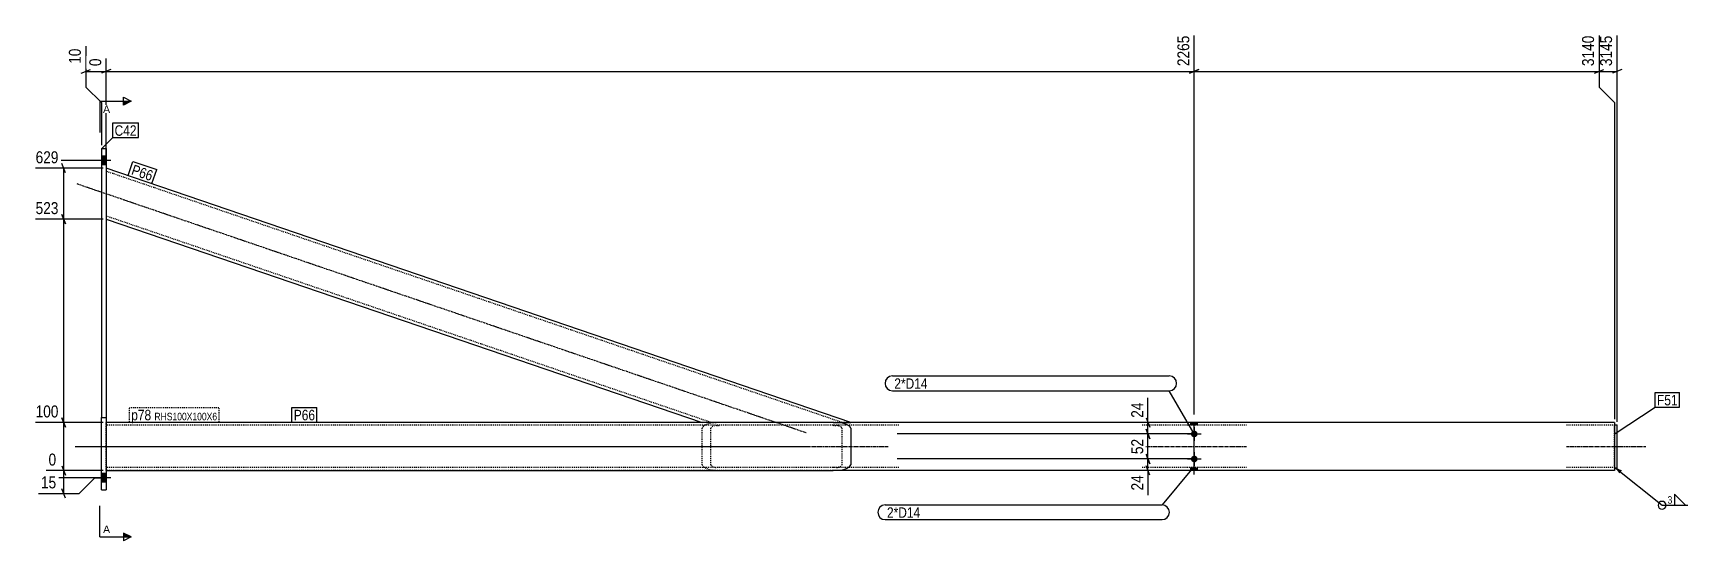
# Model space of a CAD drawing. Header units: millimetres. Extents: x 13 to 30551, y 9 to 1619.
# Drawn here: x 27107 to 30551, y 16 to 1072 of the extents above; entities that cross this region are included whole.
import ezdxf

# ---------------------------------------------------------------- set-up
doc = ezdxf.new("R2010")
doc.units = ezdxf.units.MM
doc.linetypes.add('DXK_LINE_DOT2', pattern=[3.9198, 1.9599, -1.9599])
doc.linetypes.add('DXK_LINE_DOT3', pattern=[5.9187, 2.979, -0.9799, 0.9799, -0.9799])
for name, color, linetype in [('MÅLSÆTNING', 7, 'Continuous'), ('STÅL', 7, 'Continuous'), ('TEKST', 7, 'Continuous')]:
    doc.layers.add(name, color=color, linetype=linetype)
doc.styles.add('Arial', font='ARIAL.TTF', dxfattribs={"height": 0.2})
doc.styles.add('Arial Narrow', font='ARIALN.TTF', dxfattribs={"height": 0.2})

msp = doc.modelspace()

# ---------------------------------------------------------------- hatches: boundary and pattern name
at = {"layer": 'STÅL', "linetype": 'Continuous'}
for points in [[(27258.9, 797.9), (27258.9, 815.9), (27248.9, 815.9), (27248.9, 797.9)], [(29530.9, 261.9), (29516.9, 261.9), (29516.9, 255.9), (29530.9, 255.9)], [(29530.9, 261.9), (29516.9, 261.9), (29516.9, 255.9), (29530.9, 255.9)], [(29523.9, 244.9, -1), (29523.9, 230.9, -1)], [(29523.9, 192.9, -1), (29523.9, 178.9, -1)], [(27258.9, 137.9), (27258.9, 155.9), (27248.9, 155.9), (27248.9, 137.9)], [(27248.9, 155.9), (27248.9, 137.9), (27258.9, 137.9), (27258.9, 155.9)], [(29530.9, 167.9), (29516.9, 167.9), (29516.9, 161.9), (29530.9, 161.9)], [(29530.9, 167.9), (29516.9, 167.9), (29516.9, 161.9), (29530.9, 161.9)]]:
    msp.add_hatch(color=96, dxfattribs=at).paths.add_polyline_path(points)
at = {"layer": 'TEKST', "linetype": 'Continuous'}
for color, points in [(30, [(27294.7, 921.9), (27294.7, 930), (27310.9, 930)]), (3, [(30409, 155.7), (30398.9, 169), (30414.1, 162)]), (30, [(27294.7, 23.7), (27294.7, 31.9), (27310.9, 23.7)])]:
    msp.add_hatch(color=color, dxfattribs=at).paths.add_polyline_path(points)

# ---------------------------------------------------------------- linework, layer by layer
at = {"layer": 'MÅLSÆTNING', "color": 7, "linetype": 'Continuous'}
for p, q in [((27216.4, 1044.1), (27216.4, 959.4)), ((29523.9, 278.4), (29523.9, 1066.3)), ((29523.9, 278.4), (29523.9, 1066.3)), ((30366.4, 1066.3), (30366.4, 959.4)), ((30403.9, 263.4), (30403.9, 1066.3)), ((27258.9, 813.4), (27258.9, 1018.8)), ((27206.7, 988), (27226.2, 995.8)), ((27216.4, 991.9), (27258.9, 991.9)), ((27268.7, 995.8), (27249.2, 988)), ((29533.7, 995.8), (29514.2, 988)), ((29514.2, 988), (29533.7, 995.8)), ((30356.7, 988), (30376.2, 995.8)), ((30366.4, 991.9), (30403.9, 991.9)), ((30413.7, 995.8), (30394.2, 988)), ((27216.4, 959.4), (27248.9, 926.9)), ((30366.4, 959.4), (30398.9, 926.9)), ((30366.4, 959.4), (30398.9, 926.9)), ((27248.9, 926.9), (27248.9, 838.4)), ((30398.9, 926.9), (30398.9, 268.4)), ((30398.9, 926.9), (30398.9, 268.4)), ((27174.3, 780.7), (27166.5, 800.2)), ((27252.4, 790.5), (27111.9, 790.5)), ((27170.4, 684.8), (27170.4, 790.5)), ((27166.5, 694.6), (27174.3, 675.1)), ((27174.3, 675.1), (27166.5, 694.6)), ((27252.4, 684.8), (27111.9, 684.8)), ((27252.4, 684.8), (27111.9, 684.8)), ((27170.4, 261.9), (27170.4, 684.8)), ((27252.4, 261.9), (27111.9, 261.9)), ((27252.4, 261.9), (27111.9, 261.9)), ((27166.5, 271.6), (27174.3, 252.1)), ((27174.3, 252.1), (27166.5, 271.6)), ((27170.4, 161.9), (27170.4, 261.9)), ((30392.4, 261.9), (28905.1, 261.9)), ((29423.6, 271.6), (29431.4, 252.1)), ((29431.4, 228.1), (29423.6, 247.6)), ((29423.6, 247.6), (29431.4, 228.1)), ((29427.5, 237.9), (29427.5, 261.9)), ((29517.4, 237.9), (28905.1, 237.9)), ((29517.4, 237.9), (28905.1, 237.9)), ((29427.5, 185.9), (29427.5, 237.9)), ((29517.4, 185.9), (28905.1, 185.9)), ((29431.4, 176.1), (29423.6, 195.6)), ((27252.4, 161.9), (27134.1, 161.9)), ((27252.4, 161.9), (27134.1, 161.9)), ((27166.5, 171.6), (27174.3, 152.1)), ((27166.5, 171.6), (27174.3, 152.1)), ((27170.4, 114.4), (27170.4, 161.9)), ((27202.9, 114.4), (27235.4, 146.9)), ((27235.4, 146.9), (27252.4, 146.9)), ((30392.4, 161.9), (28905.1, 161.9)), ((29431.4, 152.1), (29423.6, 171.6)), ((27118.2, 114.4), (27202.9, 114.4)), ((27174.3, 104.6), (27166.5, 124.1))]:
    msp.add_line(p, q, dxfattribs=at)
at = {"layer": 'STÅL', "color": 2, "linetype": 'Continuous'}
for p, q in [((27248.9, 831.9), (27258.9, 831.9)), ((27248.9, 831.9), (27248.9, 272.6)), ((27258.9, 831.9), (27258.9, 831.1)), ((27258.9, 831.1), (27258.9, 821.9)), ((27258.9, 821.9), (27258.9, 271.9)), ((28809.1, 261.9), (27258.9, 790.5)), ((27258.9, 684.8), (28499.2, 261.9)), ((27248.9, 272.6), (27248.9, 271.9)), ((27248.9, 271.9), (27248.9, 271.9)), ((27248.9, 271.9), (27258.9, 271.9)), ((27248.9, 131.9), (27248.9, 271.9)), ((27258.9, 271.9), (27258.9, 271.9)), ((27258.9, 271.9), (27258.9, 271.1)), ((27258.9, 271.1), (27258.9, 121.9)), ((28771.9, 261.9), (27258.9, 261.9)), ((28786.1, 261), (28771.9, 261.9)), ((28771.9, 261.9), (28809.1, 261.9)), ((28809.1, 249.9), (28806.2, 254.5)), ((28909.1, 261.9), (28809.1, 261.9)), ((28809.1, 249.9), (28809.1, 173.9)), ((29632.9, 261.9), (29414.9, 261.9)), ((30398.9, 261.9), (30298.9, 261.9)), ((30398.9, 261.9), (30398.9, 161.9)), ((30398.9, 256.9), (30403.9, 256.9)), ((30403.9, 166.9), (30403.9, 256.9)), ((28806.2, 169.3), (28809.1, 173.9)), ((27258.9, 161.9), (28771.9, 161.9)), ((28771.9, 161.9), (28786.1, 162.8)), ((28909.1, 161.9), (28771.9, 161.9)), ((29632.9, 161.9), (29414.9, 161.9)), ((30398.9, 161.9), (30298.9, 161.9)), ((30403.9, 166.9), (30398.9, 166.9)), ((27248.9, 122.6), (27248.9, 131.9)), ((27248.9, 121.9), (27248.9, 122.6)), ((27248.9, 121.9), (27258.9, 121.9))]:
    msp.add_line(p, q, dxfattribs=at)
at = {"layer": 'STÅL', "color": 7, "linetype": 'DXK_LINE_DOT2'}
for p, q in [((27258.9, 829), (27258.9, 821.9)), ((27258.9, 790.5), (27258.9, 684.8)), ((28790.5, 261.9), (27258.9, 784.1)), ((28517.8, 261.9), (27258.9, 691.1)), ((27248.9, 271.9), (27258.9, 271.9)), ((27248.9, 271.9), (27248.9, 271.9)), ((27258.9, 271.9), (27258.9, 271.9)), ((27258.9, 161.9), (27258.9, 261.9)), ((28809.1, 261.9), (27258.9, 261.9)), ((27258.9, 261.9), (27258.9, 261.9)), ((28909.1, 255.9), (27258.9, 255.9)), ((28771.9, 255.9), (27258.9, 255.9)), ((28502, 254.5), (28499.2, 249.9)), ((28499.2, 173.9), (28499.2, 249.9)), ((28517.8, 249.9), (28519.2, 252.2)), ((28517.8, 173.9), (28517.8, 249.9)), ((28536.4, 261.9), (28522.2, 261)), ((28529.3, 255.4), (28536.4, 255.9)), ((28771.9, 255.9), (28779, 255.4)), ((28789.1, 252.2), (28790.5, 249.9)), ((28790.5, 249.9), (28790.5, 173.9)), ((28809.1, 249.9), (28809.1, 249.9)), ((29632.9, 255.9), (29414.9, 255.9)), ((30398.9, 255.9), (30298.9, 255.9)), ((30398.9, 166.9), (30398.9, 256.9)), ((28499.2, 173.9), (28502, 169.3)), ((28519.2, 171.6), (28517.8, 173.9)), ((28790.5, 173.9), (28789.1, 171.6)), ((28809.1, 173.9), (28809.1, 173.9)), ((28909.1, 167.9), (27258.9, 167.9)), ((28771.9, 167.9), (27258.9, 167.9)), ((28771.9, 161.9), (27258.9, 161.9)), ((28522.2, 162.8), (28536.4, 161.9)), ((28536.4, 167.9), (28529.3, 168.3)), ((28779, 168.3), (28771.9, 167.9)), ((29632.9, 167.9), (29414.9, 167.9)), ((30398.9, 167.9), (30298.9, 167.9)), ((27248.9, 124.8), (27248.9, 131.9))]:
    msp.add_line(p, q, dxfattribs=at)
at = {"layer": 'STÅL', "color": 96, "linetype": 'Continuous'}
for p, q in [((27268.2, 806.9), (27158.9, 806.9)), ((27258.9, 815.9), (27248.9, 815.9)), ((27258.9, 797.9), (27248.9, 797.9)), ((29516.9, 255.9), (29516.9, 261.9)), ((29516.9, 255.9), (29516.9, 261.9)), ((29523.9, 153.9), (29523.9, 261.9)), ((29523.9, 153.9), (29523.9, 261.9)), ((29523.9, 251.9), (29523.9, 223.9)), ((29530.9, 255.9), (29530.9, 261.9)), ((29530.9, 255.9), (29530.9, 261.9)), ((29509.9, 237.9), (29537.9, 237.9)), ((29509.9, 185.9), (29537.9, 185.9)), ((29523.9, 199.9), (29523.9, 171.9)), ((27268.2, 146.9), (27158.9, 146.9)), ((27268.2, 146.9), (27158.9, 146.9)), ((27258.9, 155.9), (27248.9, 155.9)), ((27258.9, 155.9), (27248.9, 155.9)), ((27258.9, 137.9), (27248.9, 137.9)), ((27258.9, 137.9), (27248.9, 137.9)), ((29516.9, 161.9), (29516.9, 167.9)), ((29516.9, 161.9), (29516.9, 167.9)), ((29530.9, 161.9), (29530.9, 167.9)), ((29530.9, 161.9), (29530.9, 167.9))]:
    msp.add_line(p, q, dxfattribs=at)
at = {"layer": 'STÅL', "color": 7, "linetype": 'DXK_LINE_DOT3'}
for p, q in [((27197.4, 758.6), (28715.7, 240.9)), ((27193.9, 211.9), (28909.1, 211.9)), ((27197.4, 211.9), (28715.7, 211.9)), ((29414.9, 211.9), (29632.9, 211.9)), ((30298.9, 211.9), (30463.9, 211.9))]:
    msp.add_line(p, q, dxfattribs=at)
at = {"layer": 'STÅL', "color": 7, "linetype": 'DXK_LINE_DOT2'}
for centre, radius, start, end in [((28525.5, 216.2), 44.9, 94.275, 121.4985), ((28531, 233), 22.5, 94.275, 121.4985), ((28777.3, 233), 22.5, 58.5015, 85.725), ((28525.5, 207.6), 44.9, 238.5015, 265.725), ((28531, 190.7), 22.5, 238.5015, 265.725), ((28777.3, 190.7), 22.5, 274.275, 301.4985)]:
    msp.add_arc(centre, radius, start, end, dxfattribs=at)
at = {"layer": 'STÅL', "color": 2, "linetype": 'Continuous'}
for centre, start, end in [((28782.8, 216.2), 58.5015, 85.725), ((28782.8, 207.6), 274.275, 301.4985)]:
    msp.add_arc(centre, 44.9, start, end, dxfattribs=at)
at = {"layer": 'TEKST', "color": 30, "linetype": 'Continuous'}
for p, q in [((27294.7, 921.9), (27294.7, 938.2)), ((27294.7, 938.2), (27310.9, 930)), ((27310.9, 930), (27294.7, 921.9)), ((27310.9, 23.7), (27294.7, 31.9)), ((27294.7, 31.9), (27294.7, 15.6)), ((27310.9, 23.7), (27294.7, 15.6))]:
    msp.add_line(p, q, dxfattribs=at)

# ---------------------------------------------------------------- wipeouts: each hides what was drawn before it
at = {"color": 0}
for points in [[(27322, 858.1), (27322, 880.9), (27276.3, 880.9), (27276.3, 858.1)], [(29468, 331.8), (29468, 354.6), (28899.4, 354.6), (28899.4, 331.8)], [(30530, 297.4), (30530, 320.1), (30487.1, 320.1), (30487.1, 297.4)], [(30520.3, 91.7), (30520.3, 110.5), (30507.8, 110.5), (30507.8, 91.7)], [(29452.9, 63.6), (29452.9, 86.3), (28884.2, 86.3), (28884.2, 63.6)]]:
    msp.add_wipeout(points, dxfattribs=at).dxf.layer = 'TEKST'
at = {"color": 0, "linetype": 'Continuous'}
msp.add_wipeout([(27266.9, 31.9), (27266.9, 48.1), (27252.4, 48.1), (27252.4, 31.9)], dxfattribs=at).dxf.layer = 'TEKST'

# ---------------------------------------------------------------- next in the draw order: linework, layer by layer
at = {"layer": 'TEKST', "color": 3, "linetype": 'Continuous'}
for p, q in [((30398.9, 169), (30497.7, 89.7)), ((30546.8, 89.7), (30523.6, 112.9)), ((30523.6, 112.9), (30523.6, 89.7)), ((30497.7, 89.7), (30551.5, 89.7)), ((30523.6, 89.7), (30546.8, 89.7))]:
    msp.add_line(p, q, dxfattribs=at)
at = {"layer": 'TEKST', "color": 7, "linetype": 'Continuous'}
for q in [(27245.9, 88.7), (27310.9, 23.7)]:
    msp.add_line((27245.9, 23.7), q, dxfattribs=at)
at = {"layer": 'TEKST', "color": 3, "linetype": 'Continuous'}
for start, end in [(90, 270), (270, 90)]:
    msp.add_arc((30497.7, 89.7), 8.12, start, end, dxfattribs=at)

# ---------------------------------------------------------------- next in the draw order: texts
at = {"layer": 'TEKST', "color": 3, "style": 'Arial Narrow'}
msp.add_text('3', height=15.5, dxfattribs=at).set_placement((30509.1, 93))
at = {"layer": 'TEKST', "color": 3, "linetype": 'Continuous', "style": 'Arial'}
msp.add_text('A', height=15.5, dxfattribs=at).set_placement((27252.4, 31.9))

# ---------------------------------------------------------------- next in the draw order: wipeouts: each hides what was drawn before it
at = {"color": 0, "linetype": 'Continuous'}
for points in [[(30398.7, 1071.5), (30362.3, 1071.5), (30362.3, 997.7), (30398.7, 997.7)], [(27253.7, 1024), (27217.3, 1024), (27217.3, 997.7), (27253.7, 997.7)], [(27164.6, 795.7), (27164.6, 832.1), (27106.7, 832.1), (27106.7, 795.7)], [(27164.6, 690), (27164.6, 726.4), (27106.7, 726.4), (27106.7, 690)], [(27164.6, 267.1), (27164.6, 303.5), (27106.7, 303.5), (27106.7, 267.1)], [(27159.8, 167.1), (27159.8, 203.5), (27133.6, 203.5), (27133.6, 167.1)]]:
    msp.add_wipeout(points, dxfattribs=at).dxf.layer = 'MÅLSÆTNING'
at = {"color": 0}
for points, layer in [([(29422.7, 308.5), (28886.9, 308.5), (28886.9, 266.4), (29422.7, 266.4)], 'MÅLSÆTNING'), ([(29422.7, 232.9), (28886.9, 232.9), (28886.9, 190.8), (29422.7, 190.8)], 'MÅLSÆTNING'), ([(27322, 858.1), (27322, 880.9), (27276.3, 880.9), (27276.3, 858.1)], 'TEKST'), ([(27351.6, 763.7), (27358.9, 785.2), (27316.9, 799.5), (27309.6, 778)], 'TEKST'), ([(29468, 331.8), (29468, 354.6), (28899.4, 354.6), (28899.4, 331.8)], 'TEKST'), ([(30530, 297.4), (30530, 320.1), (30487.1, 320.1), (30487.1, 297.4)], 'TEKST'), ([(27352.5, 266.4), (27352.5, 289.2), (27310.9, 289.2), (27310.9, 266.4)], 'TEKST'), ([(27693.6, 266.4), (27693.6, 289.2), (27649.3, 289.2), (27649.3, 266.4)], 'TEKST'), ([(29452.9, 63.6), (29452.9, 86.3), (28884.2, 86.3), (28884.2, 63.6)], 'TEKST')]:
    msp.add_wipeout(points, dxfattribs=at).dxf.layer = layer

# ---------------------------------------------------------------- next in the draw order: linework, layer by layer
at = {"layer": 'MÅLSÆTNING', "color": 7, "linetype": 'Continuous'}
for p, q in [((30366.4, 1066.3), (30366.4, 959.4)), ((27258.9, 813.4), (27258.9, 1018.8)), ((27268.7, 995.8), (27249.2, 988)), ((27258.9, 991.9), (29523.9, 991.9)), ((29523.9, 991.9), (30366.4, 991.9)), ((30356.7, 988), (30376.2, 995.8)), ((29427.5, 261.9), (29427.5, 313.1)), ((29427.5, 261.9), (29427.5, 313.1)), ((29517.4, 185.9), (28905.1, 185.9)), ((29423.6, 195.6), (29431.4, 176.1)), ((29427.5, 161.9), (29427.5, 185.9))]:
    msp.add_line(p, q, dxfattribs=at)
at = {"layer": 'TEKST', "color": 7, "linetype": 'Continuous'}
for p, q in [((27272.4, 884.8), (27325.9, 884.8)), ((27272.4, 854.2), (27272.4, 884.8)), ((27325.9, 854.2), (27325.9, 884.8)), ((27249.4, 831.3), (27272.4, 854.2)), ((27272.4, 854.2), (27325.9, 854.2)), ((28895.5, 358.5), (29471.9, 358.5)), ((28895.5, 327.9), (29471.9, 327.9)), ((29523.9, 237.9), (29471.9, 327.9)), ((30483.2, 324), (30533.9, 324)), ((30483.2, 293.5), (30483.2, 324)), ((30533.9, 293.5), (30533.9, 324)), ((30400.2, 238.6), (30483.2, 293.5)), ((30483.2, 293.5), (30533.9, 293.5)), ((29521.8, 167.9), (29456.8, 90.2)), ((28880.3, 90.2), (29456.8, 90.2)), ((28880.3, 59.7), (29456.8, 59.7))]:
    msp.add_line(p, q, dxfattribs=at)
for centre, start, end in [((28895.5, 343.2), 90, 270), ((29471.9, 343.2), 270, 90), ((28880.3, 75), 90, 270), ((29456.8, 75), 270, 90)]:
    msp.add_arc(centre, 15.3, start, end, dxfattribs=at)

# ---------------------------------------------------------------- next in the draw order: texts
at = {"layer": 'MÅLSÆTNING', "color": 3, "linetype": 'Continuous', "style": 'Arial Narrow'}
msp.add_text('3145', height=24.82, rotation=90.0002, dxfattribs=at).set_placement((30393.5, 1002.9))
for s, p in [('629', (27111.9, 800.9)), ('523', (27111.9, 695.2)), ('100', (27111.9, 272.3))]:
    msp.add_text(s, height=24.82, dxfattribs=at).set_placement(p)
at = {"layer": 'MÅLSÆTNING', "color": 3, "style": 'Arial Narrow'}
for s, p in [('24', (29417.5, 271.6)), ('52', (29417.5, 196))]:
    msp.add_text(s, height=24.82, rotation=90.0002, dxfattribs=at).set_placement(p)
at = {"layer": 'TEKST', "color": 3, "style": 'Arial Narrow'}
for s, p in [('C42', (27276.3, 858.1)), ('2*D14', (28899.4, 331.8)), ('F51', (30487.1, 297.4)), ('2*D14', (28884.2, 63.6))]:
    msp.add_text(s, height=21.71, dxfattribs=at).set_placement(p)

# ---------------------------------------------------------------- next in the draw order: wipeouts: each hides what was drawn before it
at = {"color": 0, "linetype": 'Continuous'}
for points in [[(27211.2, 1044.6), (27174.8, 1044.6), (27174.8, 1002.5), (27211.2, 1002.5)], [(27159.8, 119.6), (27159.8, 156), (27117.8, 156), (27117.8, 119.6)]]:
    msp.add_wipeout(points, dxfattribs=at).dxf.layer = 'MÅLSÆTNING'
at = {"color": 0}
for points in [[(27351.6, 763.7), (27358.9, 785.2), (27316.9, 799.5), (27309.6, 778)], [(27352.5, 266.4), (27352.5, 289.2), (27310.9, 289.2), (27310.9, 266.4)], [(27693.6, 266.4), (27693.6, 289.2), (27649.3, 289.2), (27649.3, 266.4)]]:
    msp.add_wipeout(points, dxfattribs=at).dxf.layer = 'TEKST'

# ---------------------------------------------------------------- next in the draw order: linework, layer by layer
at = {"layer": 'TEKST', "color": 7, "linetype": 'Continuous'}
for p, q in [((27304.7, 775.6), (27314.5, 804.5)), ((27314.5, 804.5), (27363.9, 787.6)), ((27304.7, 775.6), (27354, 758.7)), ((27354, 758.7), (27363.9, 787.6)), ((27645.4, 293.1), (27697.5, 293.1)), ((27645.4, 262.5), (27645.4, 293.1)), ((27697.5, 262.5), (27697.5, 293.1)), ((27645.4, 262.5), (27697.5, 262.5))]:
    msp.add_line(p, q, dxfattribs=at)
at = {"layer": 'TEKST', "color": 7, "linetype": 'DXK_LINE_DOT2'}
msp.add_line((27307, 262.5), (27307, 293.1), dxfattribs=at)

# ---------------------------------------------------------------- next in the draw order: texts
at = {"layer": 'MÅLSÆTNING', "color": 3, "linetype": 'Continuous', "style": 'Arial Narrow'}
for s, height, p in [('10', 24.82, (27206, 1007.7)), ('0', 24.8, (27248.5, 1002.9))]:
    msp.add_text(s, height=height, rotation=90.0002, dxfattribs=at).set_placement(p)
for s, height, p in [('0', 24.8, (27138.8, 172.3)), ('15', 24.82, (27123, 124.8))]:
    msp.add_text(s, height=height, dxfattribs=at).set_placement(p)
at = {"layer": 'TEKST', "color": 3, "style": 'Arial Narrow'}
msp.add_text('P66', height=21.71, rotation=-18.8274, dxfattribs=at).set_placement((27309.6, 778))
msp.add_text('P66', height=21.71, dxfattribs=at).set_placement((27649.3, 266.4))

# ---------------------------------------------------------------- next in the draw order: wipeouts: each hides what was drawn before it
at = {"color": 0, "linetype": 'Continuous'}
for points, layer in [([(29518.7, 1071.5), (29482.3, 1071.5), (29482.3, 997.7), (29518.7, 997.7)], 'MÅLSÆTNING'), ([(30361.2, 1071.5), (30324.8, 1071.5), (30324.8, 997.7), (30361.2, 997.7)], 'MÅLSÆTNING'), ([(27266.9, 905.7), (27266.9, 921.9), (27252.4, 921.9), (27252.4, 905.7)], 'TEKST')]:
    msp.add_wipeout(points, dxfattribs=at).dxf.layer = layer
at = {"color": 0}
for points, layer in [([(29422.7, 157.3), (28886.9, 157.3), (28886.9, 115.2), (29422.7, 115.2)], 'MÅLSÆTNING'), ([(27490, 266.4), (27490, 282.7), (27359.3, 282.7), (27359.3, 266.4)], 'TEKST')]:
    msp.add_wipeout(points, dxfattribs=at).dxf.layer = layer

# ---------------------------------------------------------------- next in the draw order: linework, layer by layer
at = {"layer": 'MÅLSÆTNING', "color": 7, "linetype": 'Continuous'}
msp.add_line((29427.5, 161.9), (29427.5, 110.7), dxfattribs=at)
msp.add_line((29427.5, 161.9), (29427.5, 110.7), dxfattribs=at)
at = {"layer": 'TEKST', "color": 7, "linetype": 'Continuous'}
for q in [(27245.9, 865), (27310.9, 930)]:
    msp.add_line((27245.9, 930), q, dxfattribs=at)

# ---------------------------------------------------------------- next in the draw order: texts
at = {"layer": 'MÅLSÆTNING', "color": 3, "linetype": 'Continuous', "style": 'Arial Narrow'}
for s, p in [('2265', (29513.5, 1002.9)), ('3140', (30356, 1002.9))]:
    msp.add_text(s, height=24.82, rotation=90.0002, dxfattribs=at).set_placement(p)
at = {"layer": 'MÅLSÆTNING', "color": 3, "style": 'Arial Narrow'}
msp.add_text('24', height=24.82, rotation=90.0002, dxfattribs=at).set_placement((29417.5, 120.4))
at = {"layer": 'TEKST', "color": 3, "linetype": 'Continuous', "style": 'Arial'}
msp.add_text('A', height=15.5, dxfattribs=at).set_placement((27252.4, 905.7))

# ---------------------------------------------------------------- next in the draw order: wipeouts: each hides what was drawn before it
at = {"color": 0}
msp.add_wipeout([(27490, 266.4), (27490, 282.7), (27359.3, 282.7), (27359.3, 266.4)], dxfattribs=at).dxf.layer = 'TEKST'

# ---------------------------------------------------------------- next in the draw order: linework, layer by layer
at = {"layer": 'TEKST', "color": 7, "linetype": 'DXK_LINE_DOT2'}
for p, q in [((27307, 293.1), (27493.9, 293.1)), ((27493.9, 262.5), (27493.9, 293.1)), ((27307, 262.5), (27493.9, 262.5))]:
    msp.add_line(p, q, dxfattribs=at)

# ---------------------------------------------------------------- next in the draw order: texts
at = {"layer": 'TEKST', "color": 3, "style": 'Arial Narrow'}
for s, height, p in [('p78', 21.71, (27310.9, 266.4)), ('RHS100X100X6', 15.509, (27359.3, 266.4))]:
    msp.add_text(s, height=height, dxfattribs=at).set_placement(p)

doc.saveas('drawing.dxf')
